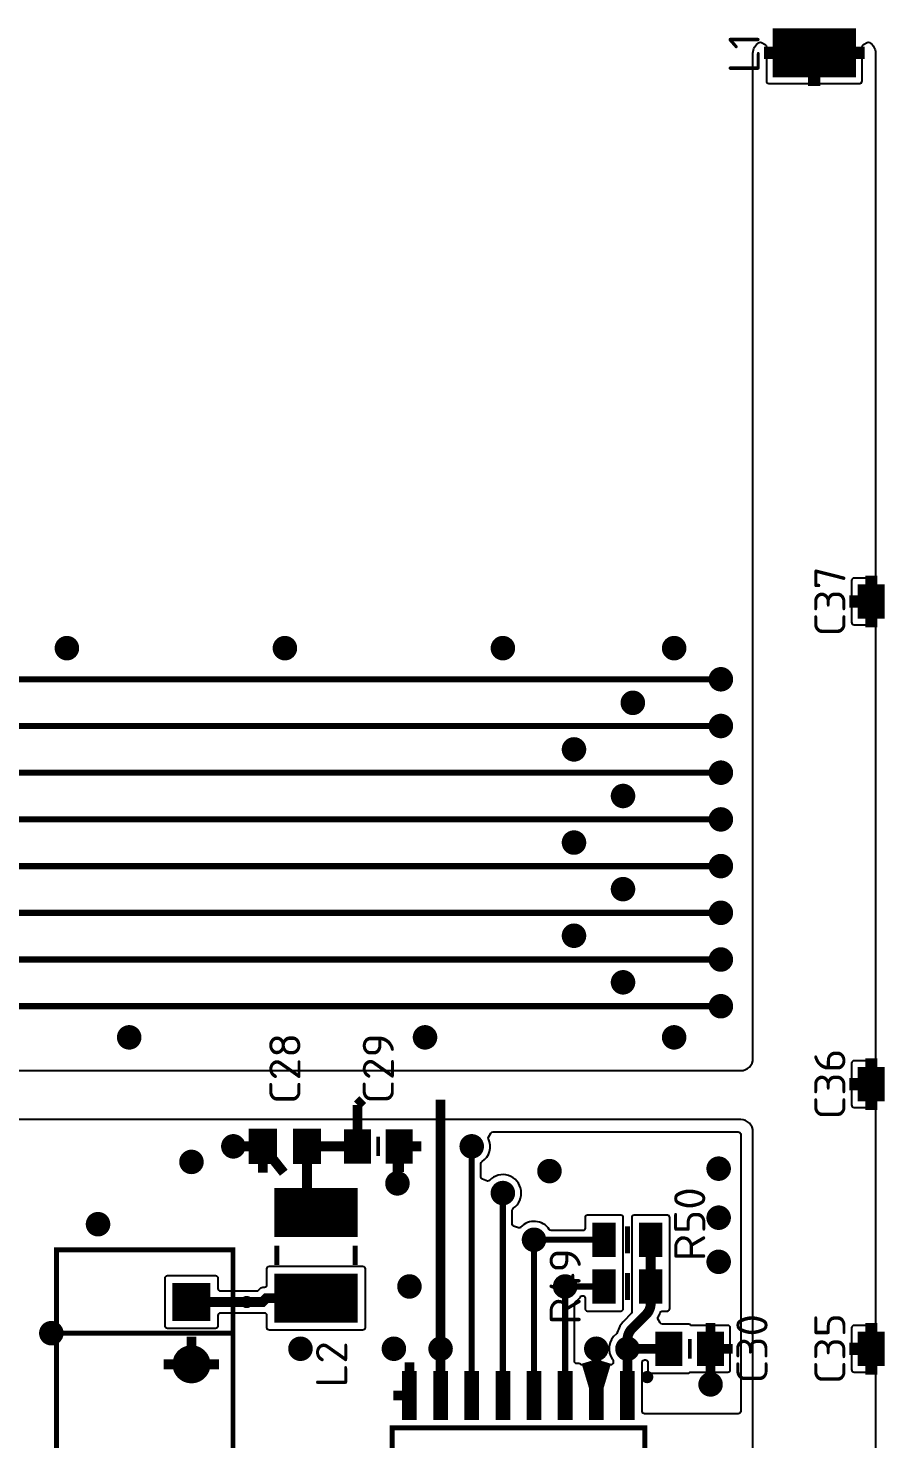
# Model space of a CAD drawing. Header units: millimetres. Extents: x 370 to 969, y -3056 to -2888.
# Drawn here: x 793 to 827.9, y -3020.7 to -2963.2 of the extents above; entities that cross this region are included whole.
import ezdxf
from ezdxf.enums import TextEntityAlignment as Align

# ---------------------------------------------------------------- set-up
doc = ezdxf.new("R2010")
doc.units = ezdxf.units.MM
doc.layers.add('UPDATE', color=7, linetype='Continuous')
doc.styles.get("Standard").update_dxf_attribs({"font": 'txt.shx'})

msp = doc.modelspace()

# ---------------------------------------------------------------- linework, layer by layer
at = {"layer": 'UPDATE', "color": 9}
for points, const_width in [([(823.47, -2965.085), (823.47, -2963.285)], 0.2), ([(823.67, -2965.085), (823.67, -2963.285)], 0.2), ([(823.87, -2965.085), (823.87, -2963.285)], 0.2), ([(824.07, -2965.085), (824.07, -2963.285)], 0.2), ([(824.27, -2965.085), (824.27, -2963.285)], 0.2), ([(824.47, -2965.085), (824.47, -2963.285)], 0.2), ([(824.67, -2965.085), (824.67, -2963.285)], 0.2), ([(824.87, -2965.085), (824.87, -2963.285)], 0.2), ([(825.07, -2965.085), (825.07, -2963.285)], 0.2), ([(825.27, -2965.085), (825.27, -2963.285)], 0.2), ([(825.47, -2965.085), (825.47, -2963.285)], 0.2), ([(825.67, -2965.085), (825.67, -2963.285)], 0.2), ([(825.87, -2965.085), (825.87, -2963.285)], 0.2), ([(826.07, -2965.085), (826.07, -2963.285)], 0.2), ([(826.27, -2965.085), (826.27, -2963.285)], 0.2), ([(826.47, -2965.085), (826.47, -2963.285)], 0.2), ([(826.67, -2965.085), (826.67, -2963.285)], 0.2), ([(825.07, -2964.185), (823.018, -2964.185)], 0.5), ([(827.122, -2964.185), (825.07, -2964.185)], 0.5), ([(825.07, -2965.537), (825.07, -2964.185)], 0.5), ([(827.395, -2986.565), (827.395, -2985.513)], 0.5), ([(827.07, -2987.165), (827.07, -2985.965)], 0.2), ([(827.27, -2987.165), (827.27, -2985.965)], 0.2), ([(827.47, -2987.165), (827.47, -2985.965)], 0.2), ([(827.67, -2987.165), (827.67, -2985.965)], 0.2), ([(827.395, -2986.565), (826.493, -2986.565)], 0.5), ([(827.395, -2987.617), (827.395, -2986.565)], 0.5), ([(794.27, -2988.71), (794.27, -2988.23)], 0.2), ([(794.47, -2988.851), (794.47, -2988.089)], 0.2), ([(794.67, -2988.861), (794.67, -2988.079)], 0.2), ([(794.87, -2988.755), (794.87, -2988.185)], 0.2), ([(803.27, -2988.81), (803.27, -2988.13)], 0.2), ([(803.47, -2988.869), (803.47, -2988.071)], 0.2), ([(803.67, -2988.821), (803.67, -2988.119)], 0.2), ([(812.07, -2988.734), (812.07, -2988.206)], 0.2), ([(812.27, -2988.857), (812.27, -2988.083)], 0.2), ([(812.47, -2988.857), (812.47, -2988.083)], 0.2), ([(812.67, -2988.734), (812.67, -2988.206)], 0.2), ([(819.07, -2988.75), (819.07, -2988.19)], 0.2), ([(819.27, -2988.86), (819.27, -2988.08)], 0.2), ([(819.47, -2988.853), (819.47, -2988.087)], 0.2), ([(819.67, -2988.716), (819.67, -2988.224)], 0.2), ([(803.87, -2988.558), (803.87, -2988.382)], 0.2), ([(821.07, -2990.091), (821.07, -2989.389)], 0.2), ([(821.27, -2990.139), (821.27, -2989.341)], 0.2), ([(821.47, -2990.08), (821.47, -2989.4)], 0.2), ([(820.87, -2989.828), (820.87, -2989.652)], 0.2), ([(817.47, -2991.046), (817.47, -2990.354)], 0.2), ([(817.67, -2991.1), (817.67, -2990.3)], 0.2), ([(817.87, -2991.046), (817.87, -2990.354)], 0.2), ([(820.87, -2991.733), (820.87, -2991.557)], 0.2), ([(821.07, -2991.996), (821.07, -2991.294)], 0.2), ([(821.27, -2992.044), (821.27, -2991.246)], 0.2), ([(821.47, -2991.985), (821.47, -2991.305)], 0.2), ([(815.07, -2992.946), (815.07, -2992.254)], 0.2), ([(815.27, -2993), (815.27, -2992.2)], 0.2), ([(815.47, -2992.946), (815.47, -2992.254)], 0.2), ([(820.87, -2993.638), (820.87, -2993.462)], 0.2), ([(821.07, -2993.901), (821.07, -2993.199)], 0.2), ([(821.27, -2993.949), (821.27, -2993.151)], 0.2), ([(821.47, -2993.89), (821.47, -2993.21)], 0.2), ([(817.07, -2994.846), (817.07, -2994.154)], 0.2), ([(817.27, -2994.9), (817.27, -2994.1)], 0.2), ([(817.47, -2994.846), (817.47, -2994.154)], 0.2), ([(821.07, -2995.806), (821.07, -2995.104)], 0.2), ([(821.27, -2995.854), (821.27, -2995.056)], 0.2), ([(821.47, -2995.795), (821.47, -2995.115)], 0.2), ([(820.87, -2995.543), (820.87, -2995.367)], 0.2), ([(815.07, -2996.746), (815.07, -2996.054)], 0.2), ([(815.27, -2996.8), (815.27, -2996)], 0.2), ([(815.47, -2996.746), (815.47, -2996.054)], 0.2), ([(821.27, -2997.759), (821.27, -2996.961)], 0.2), ([(820.87, -2997.448), (820.87, -2997.272)], 0.2), ([(821.07, -2997.711), (821.07, -2997.009)], 0.2), ([(821.47, -2997.7), (821.47, -2997.02)], 0.2), ([(817.07, -2998.646), (817.07, -2997.954)], 0.2), ([(817.27, -2998.7), (817.27, -2997.9)], 0.2), ([(817.47, -2998.646), (817.47, -2997.954)], 0.2), ([(820.87, -2999.353), (820.87, -2999.177)], 0.2), ([(821.07, -2999.616), (821.07, -2998.914)], 0.2), ([(821.27, -2999.664), (821.27, -2998.866)], 0.2), ([(821.47, -2999.605), (821.47, -2998.925)], 0.2), ([(815.27, -3000.6), (815.27, -2999.8)], 0.2), ([(815.07, -3000.546), (815.07, -2999.854)], 0.2), ([(815.47, -3000.546), (815.47, -2999.854)], 0.2), ([(821.07, -3001.521), (821.07, -3000.819)], 0.2), ([(821.27, -3001.569), (821.27, -3000.771)], 0.2), ([(821.47, -3001.51), (821.47, -3000.83)], 0.2), ([(820.87, -3001.258), (820.87, -3001.082)], 0.2), ([(817.07, -3002.446), (817.07, -3001.754)], 0.2), ([(817.27, -3002.5), (817.27, -3001.7)], 0.2), ([(817.47, -3002.446), (817.47, -3001.754)], 0.2), ([(821.27, -3003.474), (821.27, -3002.676)], 0.2), ([(820.87, -3003.163), (820.87, -3002.987)], 0.2), ([(821.07, -3003.426), (821.07, -3002.724)], 0.2), ([(821.47, -3003.415), (821.47, -3002.735)], 0.2), ([(796.87, -3004.648), (796.87, -3004.042)], 0.2), ([(797.07, -3004.74), (797.07, -3003.95)], 0.2), ([(797.27, -3004.719), (797.27, -3003.971)], 0.2), ([(797.47, -3004.555), (797.47, -3004.135)], 0.2), ([(808.87, -3004.578), (808.87, -3004.112)], 0.2), ([(809.07, -3004.724), (809.07, -3003.966)], 0.2), ([(809.27, -3004.737), (809.27, -3003.953)], 0.2), ([(809.47, -3004.635), (809.47, -3004.055)], 0.2), ([(819.07, -3004.625), (819.07, -3004.065)], 0.2), ([(819.27, -3004.735), (819.27, -3003.955)], 0.2), ([(819.47, -3004.728), (819.47, -3003.962)], 0.2), ([(819.67, -3004.591), (819.67, -3004.099)], 0.2), ([(827.395, -3006.25), (827.395, -3005.198)], 0.5), ([(827.395, -3006.25), (826.493, -3006.25)], 0.5), ([(827.07, -3006.85), (827.07, -3005.65)], 0.2), ([(827.395, -3007.302), (827.395, -3006.25)], 0.5), ([(827.27, -3006.85), (827.27, -3005.65)], 0.2), ([(827.47, -3006.85), (827.47, -3005.65)], 0.2), ([(827.67, -3006.85), (827.67, -3005.65)], 0.2), ([(806.655, -3006.885), (806.44, -3007.1)], 0.4), ([(806.44, -3007.1), (806.44, -3008.79)], 0.4), ([(809.83, -3017.045), (809.83, -3006.885)], 0.4), ([(801.27, -3009.175), (801.27, -3008.405)], 0.2), ([(801.47, -3009.179), (801.47, -3008.401)], 0.2), ([(802.27, -3009.415), (802.27, -3008.165)], 0.2), ([(802.47, -3009.415), (802.47, -3008.165)], 0.2), ([(802.67, -3009.415), (802.67, -3008.165)], 0.2), ([(802.87, -3009.415), (802.87, -3008.165)], 0.2), ([(804.07, -3009.415), (804.07, -3008.165)], 0.2), ([(804.27, -3009.415), (804.27, -3008.165)], 0.2), ([(804.47, -3009.415), (804.47, -3008.165)], 0.2), ([(804.67, -3009.415), (804.67, -3008.165)], 0.2), ([(806.07, -3009.39), (806.07, -3008.19)], 0.2), ([(806.27, -3009.39), (806.27, -3008.19)], 0.2), ([(806.47, -3009.39), (806.47, -3008.19)], 0.2), ([(806.67, -3009.39), (806.67, -3008.19)], 0.2), ([(806.87, -3009.39), (806.87, -3008.19)], 0.2), ([(807.29, -3009.19), (807.29, -3008.39)], 0.15), ([(807.87, -3009.39), (807.87, -3008.19)], 0.2), ([(808.07, -3009.39), (808.07, -3008.19)], 0.2), ([(808.27, -3009.39), (808.27, -3008.19)], 0.2), ([(808.47, -3009.39), (808.47, -3008.19)], 0.2), ([(810.87, -3009.117), (810.87, -3008.463)], 0.2), ([(811.07, -3009.188), (811.07, -3008.392)], 0.2), ([(811.27, -3009.152), (811.27, -3008.428)], 0.2), ([(799.67, -3009.825), (799.67, -3009.025)], 0.2), ([(801.07, -3009.045), (801.07, -3008.535)], 0.2), ([(802.58, -3008.79), (801.378, -3008.79)], 0.4), ([(801.67, -3009.063), (801.67, -3008.517)], 0.2), ([(802.58, -3009.867), (802.58, -3008.79)], 0.4), ([(803.435, -3009.867), (802.58, -3008.79)], 0.4), ([(806.44, -3008.79), (804.38, -3008.79)], 0.4), ([(808.07, -3010.3), (808.07, -3008.86), (808.14, -3008.79)], 0.4), ([(808.14, -3009.842), (808.14, -3008.79)], 0.4), ([(809.042, -3008.79), (808.14, -3008.79)], 0.4), ([(811.1, -3018.95), (811.1, -3008.79)], 0.25), ([(811.47, -3008.941), (811.47, -3008.639)], 0.2), ([(799.47, -3009.771), (799.47, -3009.079)], 0.2), ([(799.87, -3009.771), (799.87, -3009.079)], 0.2), ([(814.07, -3010.146), (814.07, -3009.454)], 0.2), ([(814.27, -3010.2), (814.27, -3009.4)], 0.2), ([(814.47, -3010.146), (814.47, -3009.454)], 0.2), ([(820.87, -3009.964), (820.87, -3009.436)], 0.2), ([(821.07, -3010.087), (821.07, -3009.313)], 0.2), ([(821.27, -3010.087), (821.27, -3009.313)], 0.2), ([(821.47, -3009.964), (821.47, -3009.436)], 0.2), ([(807.87, -3010.646), (807.87, -3009.954)], 0.2), ([(808.07, -3010.7), (808.07, -3009.9)], 0.2), ([(808.27, -3010.646), (808.27, -3009.954)], 0.2), ([(803.27, -3012.385), (803.27, -3010.585)], 0.2), ([(803.47, -3012.385), (803.47, -3010.585)], 0.2), ([(803.67, -3012.385), (803.67, -3010.585)], 0.2), ([(803.87, -3012.385), (803.87, -3010.585)], 0.2), ([(804.07, -3012.385), (804.07, -3010.585)], 0.2), ([(804.27, -3012.385), (804.27, -3010.585)], 0.2), ([(804.47, -3012.385), (804.47, -3010.585)], 0.2), ([(804.67, -3012.385), (804.67, -3010.585)], 0.2), ([(804.87, -3012.385), (804.87, -3010.585)], 0.2), ([(805.07, -3012.385), (805.07, -3010.585)], 0.2), ([(805.27, -3012.385), (805.27, -3010.585)], 0.2), ([(805.47, -3012.385), (805.47, -3010.585)], 0.2), ([(805.67, -3012.385), (805.67, -3010.585)], 0.2), ([(805.87, -3012.385), (805.87, -3010.585)], 0.2), ([(806.07, -3012.385), (806.07, -3010.585)], 0.2), ([(806.27, -3012.385), (806.27, -3010.585)], 0.2), ([(812.07, -3010.959), (812.07, -3010.431)], 0.2), ([(812.27, -3011.082), (812.27, -3010.308)], 0.2), ([(812.37, -3018.95), (812.37, -3010.695)], 0.25), ([(812.47, -3011.082), (812.47, -3010.308)], 0.2), ([(812.67, -3010.959), (812.67, -3010.431)], 0.2), ([(821.07, -3012.087), (821.07, -3011.313)], 0.2), ([(821.27, -3012.087), (821.27, -3011.313)], 0.2), ([(795.47, -3012.053), (795.47, -3011.877)], 0.2), ([(795.67, -3012.316), (795.67, -3011.614)], 0.2), ([(795.87, -3012.364), (795.87, -3011.566)], 0.2), ([(796.07, -3012.305), (796.07, -3011.625)], 0.2), ([(820.87, -3011.964), (820.87, -3011.436)], 0.2), ([(821.47, -3011.964), (821.47, -3011.436)], 0.2), ([(813.27, -3012.751), (813.27, -3012.449)], 0.2), ([(813.47, -3012.962), (813.47, -3012.238)], 0.2), ([(813.67, -3012.998), (813.67, -3012.202)], 0.2), ([(813.87, -3012.927), (813.87, -3012.273)], 0.2), ([(816.27, -3013.2), (816.27, -3012)], 0.2), ([(816.47, -3013.2), (816.47, -3012)], 0.2), ([(816.67, -3013.2), (816.67, -3012)], 0.2), ([(816.87, -3013.2), (816.87, -3012)], 0.2), ([(817.45, -3013.15), (817.45, -3012.05)], 0.2), ([(818.07, -3013.2), (818.07, -3012)], 0.2), ([(818.27, -3013.2), (818.27, -3012)], 0.2), ([(818.4, -3012.6), (818.4, -3014.505)], 0.4), ([(818.47, -3013.2), (818.47, -3012)], 0.2), ([(818.67, -3013.2), (818.67, -3012)], 0.2), ([(794.165, -3032.51), (794.165, -3013.01), (801.365, -3013.01), (801.365, -3032.51), (794.165, -3032.51)], 0.2), ([(803.15, -3012.835), (803.15, -3013.635)], 0.2), ([(806.35, -3012.835), (806.35, -3013.635)], 0.2), ([(813.64, -3018.95), (813.64, -3012.6)], 0.25), ([(816.5, -3012.6), (813.64, -3012.6)], 0.25), ([(820.87, -3013.764), (820.87, -3013.236)], 0.2), ([(821.07, -3013.887), (821.07, -3013.113)], 0.2), ([(821.27, -3013.887), (821.27, -3013.113)], 0.2), ([(821.47, -3013.764), (821.47, -3013.236)], 0.2), ([(803.27, -3015.885), (803.27, -3014.085)], 0.2), ([(803.47, -3015.885), (803.47, -3014.085)], 0.2), ([(803.67, -3015.885), (803.67, -3014.085)], 0.2), ([(803.87, -3015.885), (803.87, -3014.085)], 0.2), ([(804.07, -3015.885), (804.07, -3014.085)], 0.2), ([(804.27, -3015.885), (804.27, -3014.085)], 0.2), ([(804.47, -3015.885), (804.47, -3014.085)], 0.2), ([(804.67, -3015.885), (804.67, -3014.085)], 0.2), ([(804.87, -3015.885), (804.87, -3014.085)], 0.2), ([(805.07, -3015.885), (805.07, -3014.085)], 0.2), ([(805.27, -3015.885), (805.27, -3014.085)], 0.2), ([(805.47, -3015.885), (805.47, -3014.085)], 0.2), ([(805.67, -3015.885), (805.67, -3014.085)], 0.2), ([(805.87, -3015.885), (805.87, -3014.085)], 0.2), ([(806.07, -3015.885), (806.07, -3014.085)], 0.2), ([(806.27, -3015.885), (806.27, -3014.085)], 0.2), ([(808.47, -3014.894), (808.47, -3014.116)], 0.2), ([(808.67, -3014.889), (808.67, -3014.121)], 0.2), ([(814.67, -3014.825), (814.67, -3014.185)], 0.2), ([(814.87, -3014.902), (814.87, -3014.108)], 0.2), ([(815.07, -3014.871), (815.07, -3014.139)], 0.2), ([(816.27, -3015.105), (816.27, -3013.905)], 0.2), ([(816.47, -3015.105), (816.47, -3013.905)], 0.2), ([(816.67, -3015.105), (816.67, -3013.905)], 0.2), ([(816.87, -3015.105), (816.87, -3013.905)], 0.2), ([(817.45, -3015.055), (817.45, -3013.955)], 0.2), ([(818.07, -3015.105), (818.07, -3013.905)], 0.2), ([(818.27, -3015.105), (818.27, -3013.905)], 0.2), ([(818.47, -3015.105), (818.47, -3013.905)], 0.2), ([(818.67, -3015.105), (818.67, -3013.905)], 0.2), ([(799.07, -3015.815), (799.07, -3014.465)], 0.2), ([(799.27, -3015.815), (799.27, -3014.465)], 0.2), ([(799.47, -3015.815), (799.47, -3014.465)], 0.2), ([(799.67, -3015.815), (799.67, -3014.465)], 0.2), ([(799.87, -3015.815), (799.87, -3014.465)], 0.2), ([(800.07, -3015.815), (800.07, -3014.465)], 0.2), ([(800.27, -3015.815), (800.27, -3014.465)], 0.2), ([(808.27, -3014.78), (808.27, -3014.23)], 0.2), ([(808.87, -3014.757), (808.87, -3014.253)], 0.2), ([(814.91, -3018.95), (814.91, -3014.505)], 0.25), ([(816.5, -3014.505), (814.91, -3014.505)], 0.25), ([(815.27, -3014.679), (815.27, -3014.331)], 0.2), ([(799.67, -3015.14), (802.567, -3015.14), (802.722, -3014.985), (804.75, -3014.985)], 0.4), ([(820.84, -3017.045), (820.84, -3015.993)], 0.4), ([(827.395, -3017.045), (827.395, -3015.993)], 0.5), ([(793.67, -3016.69), (793.67, -3016.13)], 0.2), ([(793.87, -3016.8), (793.87, -3016.02)], 0.2), ([(794.07, -3016.793), (794.07, -3016.027)], 0.2), ([(794.165, -3016.41), (801.365, -3016.41)], 0.2), ([(794.27, -3016.656), (794.27, -3016.164)], 0.2), ([(799.67, -3017.68), (799.67, -3016.553)], 0.4), ([(818.87, -3017.645), (818.87, -3016.445)], 0.2), ([(819.07, -3017.645), (819.07, -3016.445)], 0.2), ([(819.27, -3017.645), (819.27, -3016.445)], 0.2), ([(819.47, -3017.645), (819.47, -3016.445)], 0.2), ([(820.47, -3017.645), (820.47, -3016.445)], 0.2), ([(820.67, -3017.645), (820.67, -3016.445)], 0.2), ([(820.87, -3017.645), (820.87, -3016.445)], 0.2), ([(821.07, -3017.645), (821.07, -3016.445)], 0.2), ([(821.27, -3017.645), (821.27, -3016.445)], 0.2), ([(827.07, -3017.645), (827.07, -3016.445)], 0.2), ([(827.27, -3017.645), (827.27, -3016.445)], 0.2), ([(827.47, -3017.645), (827.47, -3016.445)], 0.2), ([(827.67, -3017.645), (827.67, -3016.445)], 0.2), ([(799.47, -3018.324), (799.47, -3017.036)], 0.2), ([(799.67, -3018.355), (799.67, -3017.005)], 0.2), ([(799.87, -3018.324), (799.87, -3017.036)], 0.2), ([(803.87, -3017.361), (803.87, -3016.729)], 0.2), ([(804.07, -3017.442), (804.07, -3016.648)], 0.2), ([(804.27, -3017.413), (804.27, -3016.677)], 0.2), ([(804.47, -3017.229), (804.47, -3016.861)], 0.2), ([(807.67, -3017.353), (807.67, -3016.737)], 0.2), ([(807.87, -3017.441), (807.87, -3016.649)], 0.2), ([(808.07, -3017.417), (808.07, -3016.673)], 0.2), ([(808.27, -3017.247), (808.27, -3016.843)], 0.2), ([(809.47, -3017.219), (809.47, -3016.871)], 0.2), ([(809.67, -3017.411), (809.67, -3016.679)], 0.2), ([(809.83, -3018.95), (809.83, -3017.045)], 0.4), ([(809.87, -3017.442), (809.87, -3016.648)], 0.2), ([(810.07, -3017.365), (810.07, -3016.725)], 0.2), ([(815.87, -3017.297), (815.87, -3016.793)], 0.2), ([(816.07, -3017.429), (816.07, -3016.661)], 0.2), ([(816.18, -3018.95), (816.18, -3017.045)], 0.4), ([(816.27, -3017.434), (816.27, -3016.656)], 0.2), ([(816.47, -3017.32), (816.47, -3016.77)], 0.2), ([(817.07, -3017.169), (817.07, -3016.921)], 0.2), ([(817.27, -3017.402), (817.27, -3016.688)], 0.2), ([(817.45, -3018.95), (817.45, -3017.045)], 0.4), ([(817.45, -3017.045), (819.14, -3017.045)], 0.4), ([(817.47, -3017.444), (817.47, -3016.646)], 0.2), ([(817.67, -3017.379), (817.67, -3016.711)], 0.2), ([(819.99, -3017.445), (819.99, -3016.645)], 0.15), ([(820.84, -3017.045), (820.84, -3018.5)], 0.4), ([(821.742, -3017.045), (820.84, -3017.045)], 0.4), ([(827.395, -3017.045), (826.493, -3017.045)], 0.5), ([(827.395, -3018.097), (827.395, -3017.045)], 0.5), ([(799.67, -3017.68), (798.543, -3017.68)], 0.4), ([(799.07, -3017.989), (799.07, -3017.371)], 0.2), ([(799.27, -3018.223), (799.27, -3017.137)], 0.2), ([(800.797, -3017.68), (799.67, -3017.68)], 0.4), ([(800.07, -3018.223), (800.07, -3017.137)], 0.2), ([(800.27, -3017.989), (800.27, -3017.371)], 0.2), ([(808.56, -3018.95), (808.56, -3017.598)], 0.4), ([(816.18, -3018.95), (815.774, -3017.598)], 0.4), ([(816.18, -3018.95), (816.586, -3017.598)], 0.4), ([(808.47, -3019.85), (808.47, -3018.05)], 0.2), ([(808.67, -3019.85), (808.67, -3018.05)], 0.2), ([(809.67, -3019.85), (809.67, -3018.05)], 0.2), ([(809.87, -3019.85), (809.87, -3018.05)], 0.2), ([(811.07, -3019.85), (811.07, -3018.05)], 0.2), ([(811.27, -3019.85), (811.27, -3018.05)], 0.2), ([(812.27, -3019.85), (812.27, -3018.05)], 0.2), ([(812.47, -3019.85), (812.47, -3018.05)], 0.2), ([(813.47, -3019.85), (813.47, -3018.05)], 0.2), ([(813.67, -3019.85), (813.67, -3018.05)], 0.2), ([(814.87, -3019.85), (814.87, -3018.05)], 0.2), ([(815.07, -3019.85), (815.07, -3018.05)], 0.2), ([(816.07, -3019.85), (816.07, -3018.05)], 0.2), ([(816.27, -3019.85), (816.27, -3018.05)], 0.2), ([(817.27, -3019.85), (817.27, -3018.05)], 0.2), ([(817.47, -3019.85), (817.47, -3018.05)], 0.2), ([(820.67, -3018.862), (820.67, -3018.138)], 0.2), ([(820.87, -3018.898), (820.87, -3018.102)], 0.2), ([(821.07, -3018.827), (821.07, -3018.173)], 0.2), ([(820.47, -3018.651), (820.47, -3018.349)], 0.2), ([(808.56, -3018.95), (807.908, -3018.95)], 0.4), ([(807.855, -3020.275), (818.155, -3020.275), (818.155, -3026.925), (807.855, -3026.925), (807.855, -3020.275)], 0.2)]:
    msp.add_lwpolyline(points, dxfattribs=dict(at, const_width=const_width))
at = {"layer": 'UPDATE', "color": 9, "const_width": 0.2}
for points in [[(826.67, -2965.085), (823.47, -2965.085), (823.47, -2963.285), (826.67, -2963.285)], [(827.845, -2987.165), (826.945, -2987.165), (826.945, -2985.965), (827.845, -2985.965)], [(827.845, -3006.85), (826.945, -3006.85), (826.945, -3005.65), (827.845, -3005.65)], [(803.055, -3009.415), (802.105, -3009.415), (802.105, -3008.165), (803.055, -3008.165)], [(804.855, -3009.415), (803.905, -3009.415), (803.905, -3008.165), (804.855, -3008.165)], [(806.89, -3009.39), (805.99, -3009.39), (805.99, -3008.19), (806.89, -3008.19)], [(808.59, -3009.39), (807.69, -3009.39), (807.69, -3008.19), (808.59, -3008.19)], [(806.35, -3012.385), (803.15, -3012.385), (803.15, -3010.585), (806.35, -3010.585)], [(816.875, -3013.2), (816.125, -3013.2), (816.125, -3012), (816.875, -3012)], [(818.775, -3013.2), (818.025, -3013.2), (818.025, -3012), (818.775, -3012)], [(806.35, -3015.885), (803.15, -3015.885), (803.15, -3014.085), (806.35, -3014.085)], [(816.875, -3015.105), (816.125, -3015.105), (816.125, -3013.905), (816.875, -3013.905)], [(818.775, -3015.105), (818.025, -3015.105), (818.025, -3013.905), (818.775, -3013.905)], [(800.345, -3015.815), (798.995, -3015.815), (798.995, -3014.465), (800.345, -3014.465)], [(819.59, -3017.645), (818.69, -3017.645), (818.69, -3016.445), (819.59, -3016.445)], [(821.29, -3017.645), (820.39, -3017.645), (820.39, -3016.445), (821.29, -3016.445)], [(827.845, -3017.645), (826.945, -3017.645), (826.945, -3016.445), (827.845, -3016.445)], [(808.76, -3019.85), (808.36, -3019.85), (808.36, -3018.05), (808.76, -3018.05)], [(810.03, -3019.85), (809.63, -3019.85), (809.63, -3018.05), (810.03, -3018.05)], [(811.3, -3019.85), (810.9, -3019.85), (810.9, -3018.05), (811.3, -3018.05)], [(812.57, -3019.85), (812.17, -3019.85), (812.17, -3018.05), (812.57, -3018.05)], [(813.84, -3019.85), (813.44, -3019.85), (813.44, -3018.05), (813.84, -3018.05)], [(815.11, -3019.85), (814.71, -3019.85), (814.71, -3018.05), (815.11, -3018.05)], [(816.38, -3019.85), (815.98, -3019.85), (815.98, -3018.05), (816.38, -3018.05)], [(817.65, -3019.85), (817.25, -3019.85), (817.25, -3018.05), (817.65, -3018.05)]]:
    msp.add_lwpolyline(points, close=True, dxfattribs=at)
at = {"layer": 'UPDATE', "color": 9}
for points in [[(789.07, -3005.7), (822.07, -3005.7, 0.414214), (822.57, -3005.2), (822.57, -2964.2, -0.266233), (822.817, -2963.769, -0.267946), (822.917, -2963.768), (823.068, -2963.855, -0.266595), (823.118, -2963.941), (823.118, -2965.337, 0.414214), (823.218, -2965.437), (826.922, -2965.437, 0.414214), (827.022, -2965.337), (827.022, -2963.941, -0.266595), (827.072, -2963.855), (827.223, -2963.768, -0.267946), (827.323, -2963.769, -0.266233), (827.57, -2964.2), (827.57, -2985.513, -0.414214), (827.47, -2985.613), (826.693, -2985.613, 0.414214), (826.593, -2985.713), (826.593, -2987.417, 0.414214), (826.693, -2987.517), (827.47, -2987.517, -0.414214), (827.57, -2987.617), (827.57, -3005.198, -0.414214), (827.47, -3005.298), (826.693, -3005.298, 0.414214), (826.593, -3005.398), (826.593, -3007.102, 0.414214), (826.693, -3007.202), (827.47, -3007.202, -0.414214), (827.57, -3007.302), (827.57, -3015.993, -0.414214), (827.47, -3016.093), (826.693, -3016.093, 0.414214), (826.593, -3016.193), (826.593, -3017.897, 0.414214), (826.693, -3017.997), (827.47, -3017.997, -0.414214), (827.57, -3018.097), (827.57, -3021.7, 0.414214)], [(822.57, -3038.2), (822.57, -3008.2, 0.414214), (822.07, -3007.7), (791.07, -3007.7, 0.414214)]]:
    msp.add_lwpolyline(points, format="xyb", dxfattribs=at)
at = {"layer": 'UPDATE', "color": 9, "const_width": 0.2}
for points in [[(794.99, -2988.47, 1), (794.19, -2988.47, 1)], [(803.88, -2988.47, 1), (803.08, -2988.47, 1)], [(812.77, -2988.47, 1), (811.97, -2988.47, 1)], [(819.755, -2988.47, 1), (818.955, -2988.47, 1)], [(821.66, -2989.74, 1), (820.86, -2989.74, 1)], [(818.07, -2990.7, 1), (817.27, -2990.7, 1)], [(821.66, -2991.645, 1), (820.86, -2991.645, 1)], [(815.67, -2992.6, 1), (814.87, -2992.6, 1)], [(821.66, -2993.55, 1), (820.86, -2993.55, 1)], [(817.67, -2994.5, 1), (816.87, -2994.5, 1)], [(821.66, -2995.455, 1), (820.86, -2995.455, 1)], [(815.67, -2996.4, 1), (814.87, -2996.4, 1)], [(821.66, -2997.36, 1), (820.86, -2997.36, 1)], [(817.67, -2998.3, 1), (816.87, -2998.3, 1)], [(821.66, -2999.265, 1), (820.86, -2999.265, 1)], [(815.67, -3000.2, 1), (814.87, -3000.2, 1)], [(821.66, -3001.17, 1), (820.86, -3001.17, 1)], [(817.67, -3002.1, 1), (816.87, -3002.1, 1)], [(821.66, -3003.075, 1), (820.86, -3003.075, 1)], [(797.53, -3004.345, 1), (796.73, -3004.345, 1)], [(809.595, -3004.345, 1), (808.795, -3004.345, 1)], [(819.755, -3004.345, 1), (818.955, -3004.345, 1)], [(801.778, -3008.79, 1), (800.978, -3008.79, 1)], [(811.5, -3008.79, 1), (810.7, -3008.79, 1)], [(800.07, -3009.425, 1), (799.27, -3009.425, 1)], [(814.67, -3009.8, 1), (813.87, -3009.8, 1)], [(821.57, -3009.7, 1), (820.77, -3009.7, 1)], [(808.47, -3010.3, 1), (807.67, -3010.3, 1)], [(812.77, -3010.695, 1), (811.97, -3010.695, 1)], [(821.57, -3011.7, 1), (820.77, -3011.7, 1)], [(796.26, -3011.965, 1), (795.46, -3011.965, 1)], [(814.04, -3012.6, 1), (813.24, -3012.6, 1)], [(821.57, -3013.5, 1), (820.77, -3013.5, 1)], [(808.96, -3014.505, 1), (808.16, -3014.505, 1)], [(815.31, -3014.505, 1), (814.51, -3014.505, 1)], [(794.355, -3016.41, 1), (793.555, -3016.41, 1)], [(800.345, -3017.68, 1), (798.995, -3017.68, 1)], [(804.515, -3017.045, 1), (803.715, -3017.045, 1)], [(808.325, -3017.045, 1), (807.525, -3017.045, 1)], [(810.23, -3017.045, 1), (809.43, -3017.045, 1)], [(816.58, -3017.045, 1), (815.78, -3017.045, 1)], [(817.85, -3017.045, 1), (817.05, -3017.045, 1)], [(821.24, -3018.5, 1), (820.44, -3018.5, 1)]]:
    msp.add_lwpolyline(points, format="xyb", close=True, dxfattribs=at)
at = {"layer": 'UPDATE', "color": 9}
for points, const_width in [([(752.045, -3013.87), (752.045, -3005.243, -0.198909), (752.231, -3004.794), (767.099, -2989.926, -0.198909), (767.548, -2989.74), (821.26, -2989.74)], 0.25), ([(821.26, -2991.645), (768.183, -2991.645, 0.198909), (767.734, -2991.831), (753.501, -3006.064, 0.198909), (753.315, -3006.513), (753.315, -3016.41, 0.414214), (753.63, -3016.725), (754.585, -3016.725)], 0.25), ([(821.26, -2993.55), (770.723, -2993.55, 0.198909), (770.274, -2993.736), (757.946, -3006.064, 0.198909), (757.76, -3006.513), (757.76, -3014.825)], 0.25), ([(763.475, -3014.825), (763.475, -3006.513, -0.198909), (763.661, -3006.064), (774.084, -2995.641, -0.198909), (774.533, -2995.455), (821.26, -2995.455)], 0.25), ([(769.19, -3014.825), (769.19, -3006.513, -0.198909), (769.376, -3006.064), (777.894, -2997.546, -0.198909), (778.343, -2997.36), (821.26, -2997.36)], 0.25), ([(821.26, -2999.265), (782.153, -2999.265, 0.198909), (781.704, -2999.451), (775.091, -3006.064, 0.198909), (774.905, -3006.513), (774.905, -3014.825)], 0.25), ([(780.62, -3014.825), (780.62, -3006.513, -0.198909), (780.806, -3006.064), (785.514, -3001.356, -0.198909), (785.963, -3001.17), (821.26, -3001.17)], 0.25), ([(786.335, -3014.825), (786.335, -3006.513, -0.198909), (786.521, -3006.064), (789.324, -3003.261, -0.198909), (789.773, -3003.075), (821.26, -3003.075)], 0.25), ([(804.38, -3008.79), (804.38, -3010.852, 0.198909), (804.566, -3011.301), (804.75, -3011.485)], 0.4), ([(818.4, -3014.505), (818.4, -3015.197, -0.198909), (818.214, -3015.646), (817.636, -3016.224, 0.198909), (817.45, -3016.673), (817.45, -3017.045)], 0.4), ([(801.92, -3015.015, 1), (801.92, -3015.265, 1), (801.92, -3015.015)], 0.25), ([(818.255, -3018.075, 1), (818.255, -3018.325, 1), (818.255, -3018.075)], 0.25)]:
    msp.add_lwpolyline(points, format="xyb", dxfattribs=dict(at, const_width=const_width))
for points in [[(821.968, -3019.7), (818.152, -3019.7, -0.414214), (818.052, -3019.6), (818.052, -3017.597, -0.414214), (818.152, -3017.497), (818.188, -3017.497, -0.414214), (818.288, -3017.597), (818.288, -3017.947, 0.414214), (818.388, -3018.047), (819.942, -3018.047), (819.963, -3018.026, -0.196755), (820.033, -3017.997), (821.542, -3017.997, 0.414214), (821.642, -3017.897), (821.642, -3016.193, 0.414214), (821.542, -3016.093), (820.042, -3016.093), (820.021, -3016.072, 0.196755), (819.951, -3016.043), (818.878, -3016.043, -0.268599), (818.791, -3015.993), (818.691, -3015.819), (818.691, -3015.767), (818.705, -3015.743, 0.043505), (818.785, -3015.572), (818.796, -3015.543), (818.847, -3015.507), (819.077, -3015.507, 0.414214), (819.177, -3015.407), (819.177, -3011.698, 0.414214), (819.077, -3011.598), (817.723, -3011.598, 0.414214), (817.623, -3011.698), (817.623, -3015.556, -0.199241), (817.594, -3015.627), (817.316, -3015.904, 0.130991), (817.036, -3016.389, -0.168267), (816.999, -3016.443, 0.410901), (816.843, -3017.489), (816.853, -3017.502), (816.862, -3017.531), (816.862, -3017.648), (816.848, -3017.648), (816.798, -3017.698), (815.562, -3017.698), (815.541, -3017.677, 0.196755), (815.471, -3017.648), (815.387, -3017.648, -0.414214), (815.287, -3017.548), (815.287, -3015.211, -0.249386), (815.331, -3015.128, 0.095854), (815.533, -3014.926), (815.547, -3014.905), (815.591, -3014.882), (815.623, -3014.882, -0.414214), (815.723, -3014.982), (815.723, -3015.407, 0.414214), (815.823, -3015.507), (817.177, -3015.507, 0.414214), (817.277, -3015.407), (817.277, -3011.698, 0.414214), (817.177, -3011.598), (815.823, -3011.598, 0.414214), (815.723, -3011.698), (815.723, -3012.123, -0.414214), (815.623, -3012.223), (814.346, -3012.223, -0.249386), (814.263, -3012.179, 0.480287), (813.093, -3012.084), (813.071, -3012.107), (813.012, -3012.12), (812.81, -3012.04, -0.307631), (812.747, -3011.947), (812.747, -3011.401, -0.249386), (812.791, -3011.318, 1.116942), (811.823, -3010.179), (811.801, -3010.202), (811.742, -3010.215), (811.54, -3010.135, -0.307631), (811.477, -3010.042), (811.477, -3009.496, -0.249386), (811.521, -3009.413, 0.364155), (811.787, -3008.483), (811.776, -3008.459), (811.78, -3008.41), (811.885, -3008.248, -0.254881), (811.969, -3008.202), (821.968, -3008.202, -0.414214), (822.068, -3008.302), (822.068, -3019.6, -0.414214)], [(802.848, -3013.683), (806.652, -3013.683, -0.414214), (806.752, -3013.783), (806.752, -3016.187, -0.414214), (806.652, -3016.287), (802.848, -3016.287, -0.414214), (802.748, -3016.187), (802.748, -3015.692, 0.414214), (802.648, -3015.592), (800.847, -3015.592, 0.414214), (800.747, -3015.692), (800.747, -3016.117, -0.414214), (800.647, -3016.217), (798.693, -3016.217, -0.414214), (798.593, -3016.117), (798.593, -3014.163, -0.414214), (798.693, -3014.063), (800.647, -3014.063, -0.414214), (800.747, -3014.163), (800.747, -3014.588, 0.414214), (800.847, -3014.688), (802.338, -3014.688, 0.199241), (802.409, -3014.659), (802.505, -3014.562, -0.198962), (802.576, -3014.533), (802.648, -3014.533, 0.414214), (802.748, -3014.433), (802.748, -3013.783, -0.414214)]]:
    msp.add_lwpolyline(points, format="xyb", close=True, dxfattribs=at)

# ---------------------------------------------------------------- texts
at = {"layer": 'UPDATE', "color": 9, "width": 1.019685}
for s, p in [('L1', (822.844, -2964.204)), ('C37', (826.34, -2986.565)), ('C28', (804.115, -3005.615)), ('C29', (807.925, -3005.615)), ('C36', (826.34, -3006.25)), ('R50', (820.625, -3011.965)), ('R49', (815.545, -3014.505)), ('C30', (823.165, -3017.045)), ('C35', (826.34, -3017.045)), ('L2', (806.02, -3017.68))]:
    msp.add_text(s, height=1.27, rotation=90, dxfattribs=at).set_placement(p, align=Align.CENTER)

doc.saveas('drawing.dxf')
